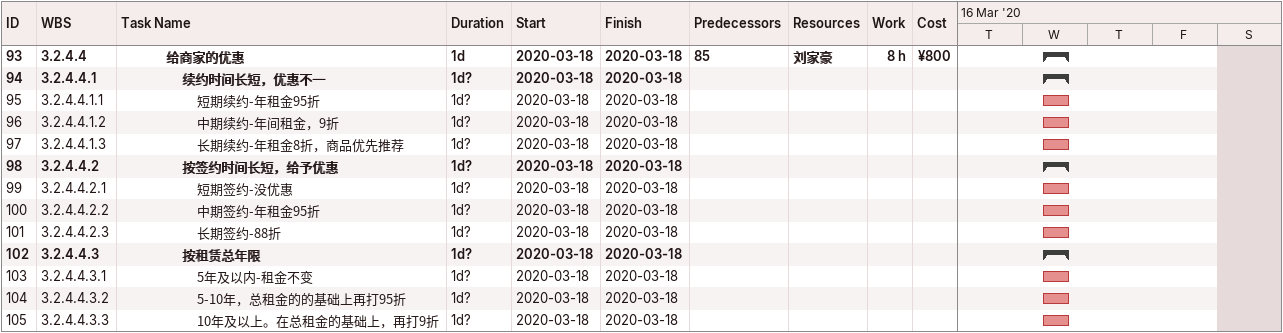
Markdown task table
| ID | WBS | Task | Duration | Start | Finish | Predecessors | Resources | Work (h) | Cost (¥) |
|---|---|---|---|---|---|---|---|---|---|
| 93 | 3.2.4.4 | **给商家的优惠** | 1d | 2020-03-18 | 2020-03-18 | 85 | 刘家豪 | 8 | 800 |
| 94 | 3.2.4.4.1 | **续约时间长短，优惠不一** | 1d? | 2020-03-18 | 2020-03-18 |  |  |  |  |
| 95 | 3.2.4.4.1.1 | 短期续约-年租金95折 | 1d? | 2020-03-18 | 2020-03-18 |  |  |  |  |
| 96 | 3.2.4.4.1.2 | 中期续约-年间租金，9折 | 1d? | 2020-03-18 | 2020-03-18 |  |  |  |  |
| 97 | 3.2.4.4.1.3 | 长期续约-年租金8折，商品优先推荐 | 1d? | 2020-03-18 | 2020-03-18 |  |  |  |  |
| 98 | 3.2.4.4.2 | **按签约时间长短，给予优惠** | 1d? | 2020-03-18 | 2020-03-18 |  |  |  |  |
| 99 | 3.2.4.4.2.1 | 短期签约-没优惠 | 1d? | 2020-03-18 | 2020-03-18 |  |  |  |  |
| 100 | 3.2.4.4.2.2 | 中期签约-年租金95折 | 1d? | 2020-03-18 | 2020-03-18 |  |  |  |  |
| 101 | 3.2.4.4.2.3 | 长期签约-88折 | 1d? | 2020-03-18 | 2020-03-18 |  |  |  |  |
| 102 | 3.2.4.4.3 | **按租赁总年限** | 1d? | 2020-03-18 | 2020-03-18 |  |  |  |  |
| 103 | 3.2.4.4.3.1 | 5年及以内-租金不变 | 1d? | 2020-03-18 | 2020-03-18 |  |  |  |  |
| 104 | 3.2.4.4.3.2 | 5-10年，总租金的的基础上再打95折 | 1d? | 2020-03-18 | 2020-03-18 |  |  |  |  |
| 105 | 3.2.4.4.3.3 | 10年及以上。在总租金的基础上，再打9折 | 1d? | 2020-03-18 | 2020-03-18 |  |  |  |  |
